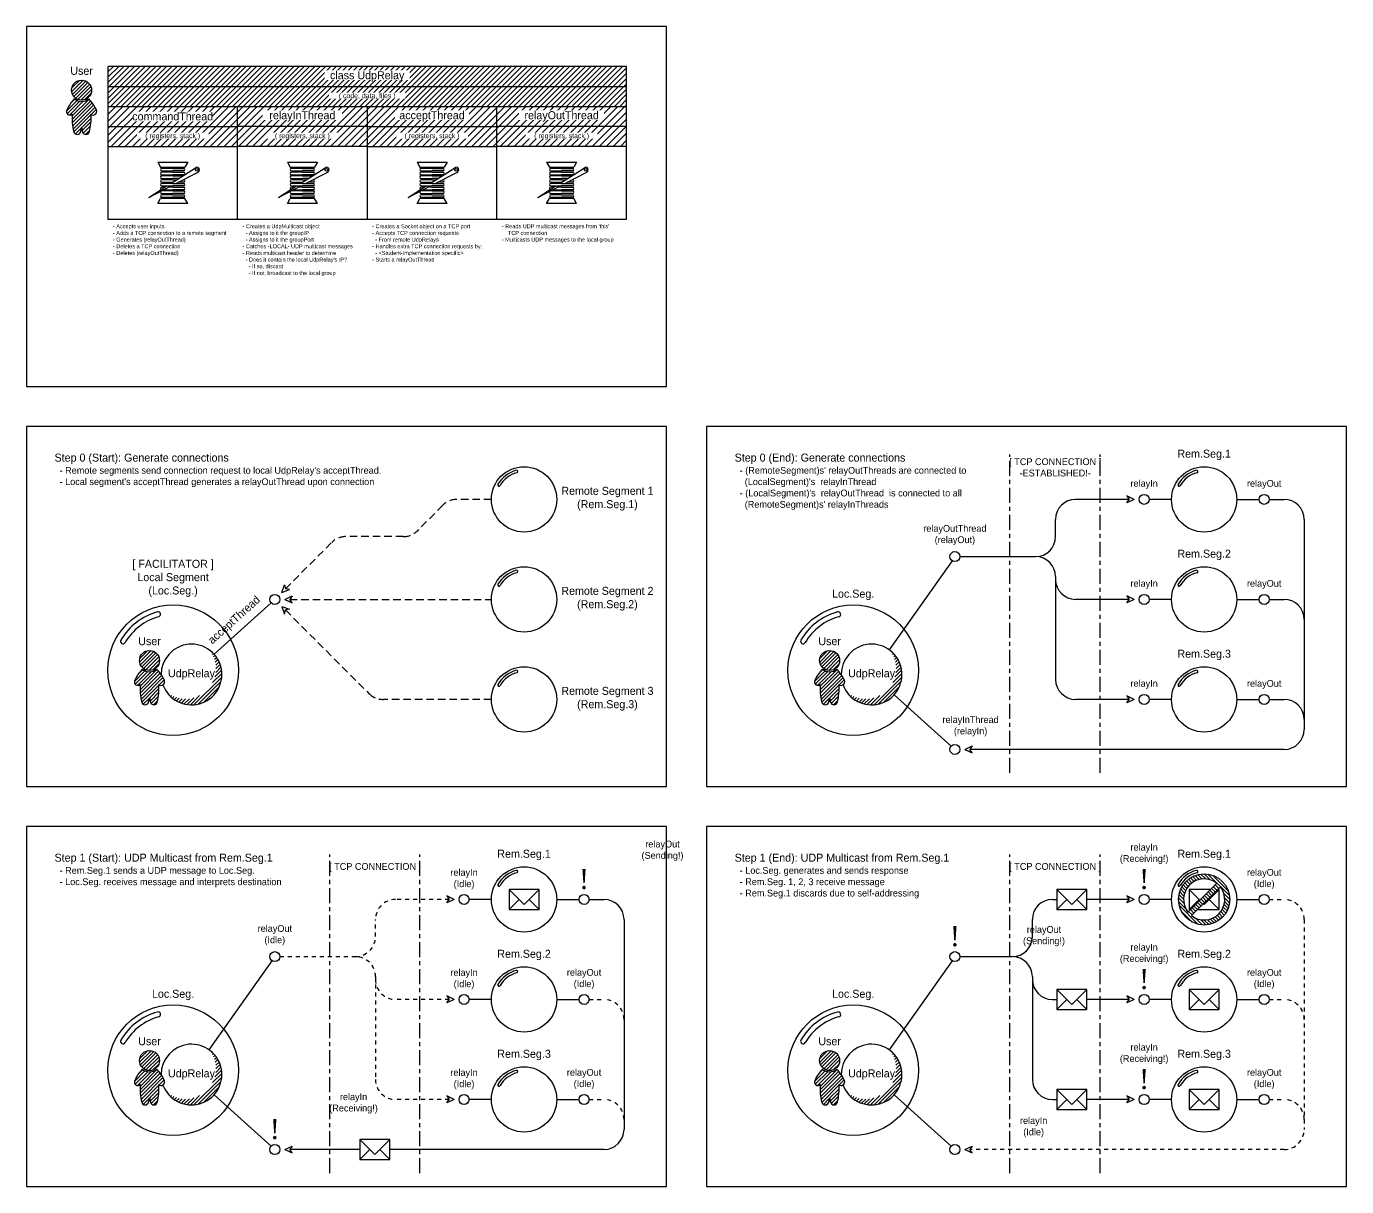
# Model space of a CAD drawing. Header units: inches. Extents: x -17 to 208, y -12 to 39.
# Drawn here: x 38.94 to 71.94, y -2.79 to 26.21 of the extents above; entities that cross this region are included whole.
import ezdxf

# ---------------------------------------------------------------- set-up
doc = ezdxf.new("R2010")
doc.units = ezdxf.units.IN
doc.header["$MEASUREMENT"] = 0
for name, pattern in [('ACAD_ISO02W100', [15, 12, -3]), ('ACAD_ISO04W100', [30, 24, -3, 0, -3]), ('ACAD_ISO07W100', [3, 0, -3]), ('DOT2', [0.125, 0, -0.125])]:
    doc.linetypes.add(name, pattern=pattern)
doc.layers.get('0').update_dxf_attribs({"color": 40})
doc.layers.add('NOPLOT', color=46, linetype='Continuous', lineweight=5)
doc.styles.add('Hylian', font='arial.ttf')
doc.linetypes.add('ZIGZAG', pattern='A,0.0001,-0.2,[131,ltypeshp.shx,S=0.2,R=0,X=-0.2,Y=0],-0.4,[131,ltypeshp.shx,S=0.2,R=180,X=0.2,Y=0],-0.2', length=0.8001)

# ---------------------------------------------------------------- blocks, each defined once
blk = doc.blocks.new('thread')
for p, q in [((-0.375, 0.516), (0.375, 0.516)), ((-0.375, 0.516), (-0.303, 0.391)), ((-0.303, 0.391), (0.303, 0.391)), ((0, 0.359), (-0.272, 0.359)), ((-0.047, -0.016), (0.571, 0.379)), ((0, 0.359), (0.272, 0.359)), ((0.375, 0.516), (0.303, 0.391)), ((-0.272, 0.297), (0, 0.297)), ((0, 0.266), (-0.272, 0.266)), ((-0.272, 0.203), (0, 0.203)), ((0, 0.172), (-0.272, 0.172)), ((-0.272, 0.109), (0, 0.109)), ((0, 0.078), (-0.272, 0.078)), ((-0.272, 0.016), (0, 0.016)), ((0.272, 0.297), (0, 0.297)), ((0, 0.266), (0.272, 0.266)), ((0.272, 0.203), (0, 0.203)), ((0, 0.172), (0.247, 0.172)), ((0.149, 0.109), (0, 0.109)), ((0, 0.078), (0.1, 0.078)), ((0.002, 0.016), (0, 0.016)), ((0.081, -0.016), (0.633, 0.271)), ((0.272, 0.016), (0.141, 0.016)), ((0.262, 0.078), (0.272, 0.078)), ((-0.598, -0.368), (-0.145, -0.078)), ((-0.598, -0.368), (-0.039, -0.078)), ((0, -0.016), (-0.272, -0.016)), ((-0.272, -0.078), (0, -0.078)), ((-0.193, -0.109), (-0.272, -0.109)), ((0, -0.203), (-0.272, -0.203)), ((-0.272, -0.266), (0, -0.266)), ((0, -0.297), (-0.272, -0.297)), ((-0.22, -0.172), (0, -0.172)), ((0, -0.109), (-0.1, -0.109)), ((0, -0.016), (0.272, -0.016)), ((0.272, -0.078), (0, -0.078)), ((0, -0.109), (0.272, -0.109)), ((0.272, -0.172), (0, -0.172)), ((0, -0.203), (0.272, -0.203)), ((0.272, -0.266), (0, -0.266)), ((0, -0.297), (0.272, -0.297)), ((-0.375, -0.516), (-0.303, -0.391)), ((0.375, -0.516), (-0.375, -0.516)), ((0.303, -0.391), (-0.303, -0.391)), ((-0.272, -0.359), (0, -0.359)), ((0.272, -0.359), (0, -0.359)), ((0.375, -0.516), (0.303, -0.391))]:
    blk.add_line(p, q)
blk.add_circle((0.604, 0.326), 0.0312)
for centre, radius, start, end in [((-0.272, 0.328), 0.0312, 90, 270), ((0.272, 0.328), 0.0312, 270, 90), ((0.604, 0.326), 0.0625, 297.4199, 122.5801), ((-0.272, 0.234), 0.0312, 90, 270), ((-0.272, 0.141), 0.0312, 90, 270), ((-0.272, 0.047), 0.0312, 90, 270), ((0.272, 0.234), 0.0312, 270, 90), ((0.272, 0.047), 0.0312, 270, 90), ((-0.272, -0.047), 0.0312, 90, 270), ((-0.272, -0.141), 0.0312, 90, 242.8244), ((-0.272, -0.234), 0.0312, 90, 270), ((-0.272, -0.328), 0.0312, 90, 270), ((0.272, -0.047), 0.0312, 270, 90), ((0.272, -0.141), 0.0312, 270, 90), ((0.272, -0.234), 0.0312, 270, 90), ((0.272, -0.328), 0.0312, 270, 90)]:
    blk.add_arc(centre, radius, start, end)
blk = doc.blocks.new('arrow_Head')
for p, q in [((-0.123, 0), (0.06, 0.087)), ((-0.123, 0), (0.06, -0.087)), ((0.06, 0.087), (0, 0)), ((0.06, -0.087), (0, 0))]:
    blk.add_line(p, q)
blk = doc.blocks.new('Message')
for p, q in [((0.375, 0.25), (-0.375, 0.25)), ((-0.375, 0.25), (-0.375, -0.25)), ((-0.375, 0.25), (0, -0.125)), ((-0.375, -0.25), (-0.125, 0)), ((0, -0.125), (0.375, 0.25)), ((0.125, 0), (0.375, -0.25)), ((0.375, -0.25), (0.375, 0.25)), ((-0.375, -0.25), (0.375, -0.25))]:
    blk.add_line(p, q)

msp = doc.modelspace()

# ---------------------------------------------------------------- hatches: boundary and pattern name
at = {"layer": 'NOPLOT', "true_color": 0xf8d731}
h = msp.add_hatch(dxfattribs=at)
h.set_pattern_fill('ANSI31', color=40, scale=0.75)
h.paths.add_polyline_path([(40.979, 25.206), (40.979, 24.206), (53.942, 24.206), (53.942, 25.206)])
h = msp.add_hatch(dxfattribs=at)
h.set_pattern_fill('ANSI31', color=40, scale=0.5)
h.set_pattern_definition([(45, (-0.030824, -0.06093), (-0.04419417, 0.04419417), [])])
h.paths.add_polyline_path([(40.571, 24.613, 1), (40.071, 24.613, 1)])
h.paths.add_polyline_path([(40.14, 24.397, 0.09088), (39.949, 24.114, 0.797427), (40.089, 24.011, 0.082164), (40.126, 23.572, 0.777704), (40.298, 23.572, 0.020356), (40.321, 23.679, 0.020356), (40.343, 23.572, 0.777704), (40.516, 23.572, 0.082164), (40.553, 24.011, 0.797427), (40.692, 24.114, 0.09088), (40.502, 24.397, -0.363991)])
h = msp.add_hatch(dxfattribs=at)
h.set_pattern_fill('ANSI31', color=40)
h.paths.add_polyline_path([(53.942, 24.206), (40.979, 24.206), (40.979, 23.206), (53.942, 23.206)])
h = msp.add_hatch(dxfattribs=at)
h.set_pattern_fill('ANSI31', color=40, scale=0.5)
h.set_pattern_definition([(45, (1.66768, -14.31756), (-0.04419417, 0.04419417), [])])
h.paths.add_polyline_path([(42.269, 10.356, 1), (41.769, 10.356, 1)])
h.paths.add_polyline_path([(41.838, 10.14, 0.09088), (41.648, 9.857, 0.797427), (41.787, 9.754, 0.082164), (41.824, 9.315, 0.777704), (41.997, 9.315, 0.020356), (42.019, 9.423, 0.020356), (42.042, 9.315, 0.777704), (42.214, 9.315, 0.082164), (42.251, 9.754, 0.797427), (42.391, 9.857, 0.09088), (42.2, 10.14, -0.363991)])
h = msp.add_hatch(dxfattribs=at)
h.set_pattern_fill('ANSI31', color=40, scale=0.5)
h.set_pattern_definition([(45, (0.14963, -3.67767), (-0.04419417, 0.04419417), [])])
h.paths.add_polyline_path([(43.526, 10.611, -0.872021), (42.464, 9.549, 1.146762)])
h = msp.add_hatch(dxfattribs=at)
h.set_pattern_fill('ANSI31', color=40, scale=0.5)
h.set_pattern_definition([(45, (18.66768, -14.31756), (-0.04419417, 0.04419417), [])])
h.paths.add_polyline_path([(59.269, 10.356, 1), (58.769, 10.356, 1)])
h.paths.add_polyline_path([(58.838, 10.14, 0.09088), (58.648, 9.857, 0.797427), (58.787, 9.754, 0.082164), (58.824, 9.315, 0.777704), (58.997, 9.315, 0.020356), (59.019, 9.423, 0.020356), (59.042, 9.315, 0.777704), (59.214, 9.315, 0.082164), (59.251, 9.754, 0.797427), (59.391, 9.857, 0.09088), (59.2, 10.14, -0.363991)])
h = msp.add_hatch(dxfattribs=at)
h.set_pattern_fill('ANSI31', color=40, scale=0.5)
h.set_pattern_definition([(45, (17.14963, -3.67767), (-0.04419417, 0.04419417), [])])
h.paths.add_polyline_path([(60.526, 10.611, -0.872021), (59.464, 9.549, 1.146762)])
h = msp.add_hatch(dxfattribs=at)
h.set_pattern_fill('ANSI31', color=40, scale=0.5, angle=90)
h.set_pattern_definition([(135, (17, 10), (-0.044194174, -0.044194174), [])])
h.paths.add_polyline_path([(67.742, 4.384, 1), (69.02, 4.384, 1)])
h.paths.add_polyline_path([(68.786, 4.7, -0.884956), (68.065, 3.979)], flags=16)
h.paths.add_polyline_path([(68.698, 4.788), (67.976, 4.067, -0.884956)], flags=16)
h.paths.add_polyline_path([(68.756, 4.634), (68.756, 4.134), (68.506, 4.384)], flags=0)
h.paths.add_polyline_path([(68.256, 4.384), (68.006, 4.134), (68.006, 4.634)], flags=0)
h = msp.add_hatch(dxfattribs=at)
h.set_pattern_fill('ANSI31', color=40, scale=0.5)
h.set_pattern_definition([(45, (1.66768, -24.31756), (-0.04419417, 0.04419417), [])])
h.paths.add_polyline_path([(42.269, 0.356, 1), (41.769, 0.356, 1)])
h.paths.add_polyline_path([(41.838, 0.14, 0.09088), (41.648, -0.143, 0.797427), (41.787, -0.246, 0.082164), (41.824, -0.685, 0.777704), (41.997, -0.685, 0.020356), (42.019, -0.577, 0.020356), (42.042, -0.685, 0.777704), (42.214, -0.685, 0.082164), (42.251, -0.246, 0.797427), (42.391, -0.143, 0.09088), (42.2, 0.14, -0.363991)])
h = msp.add_hatch(dxfattribs=at)
h.set_pattern_fill('ANSI31', color=40, scale=0.5)
h.set_pattern_definition([(45, (0.14963, -13.67767), (-0.04419417, 0.04419417), [])])
h.paths.add_polyline_path([(43.526, 0.611, -0.872021), (42.464, -0.451, 1.146762)])
h = msp.add_hatch(dxfattribs=at)
h.set_pattern_fill('ANSI31', color=40, scale=0.5)
h.set_pattern_definition([(45, (18.66768, -24.31756), (-0.04419417, 0.04419417), [])])
h.paths.add_polyline_path([(59.269, 0.356, 1), (58.769, 0.356, 1)])
h.paths.add_polyline_path([(58.838, 0.14, 0.09088), (58.648, -0.143, 0.797427), (58.787, -0.246, 0.082164), (58.824, -0.685, 0.777704), (58.997, -0.685, 0.020356), (59.019, -0.577, 0.020356), (59.042, -0.685, 0.777704), (59.214, -0.685, 0.082164), (59.251, -0.246, 0.797427), (59.391, -0.143, 0.09088), (59.2, 0.14, -0.363991)])
h = msp.add_hatch(dxfattribs=at)
h.set_pattern_fill('ANSI31', color=40, scale=0.5)
h.set_pattern_definition([(45, (17.14963, -13.67767), (-0.04419417, 0.04419417), [])])
h.paths.add_polyline_path([(60.526, 0.611, -0.872021), (59.464, -0.451, 1.146762)])

# ---------------------------------------------------------------- linework, layer by layer
for p, q in [((40.979, 24.206), (53.942, 24.206)), ((44.22, 21.386), (44.22, 24.206)), ((47.46, 24.206), (47.46, 21.386)), ((50.701, 21.386), (50.701, 24.206)), ((40.979, 23.706), (44.22, 23.706)), ((47.46, 23.706), (44.22, 23.706)), ((47.46, 23.706), (50.701, 23.706)), ((53.942, 23.706), (50.701, 23.706)), ((40.979, 23.206), (44.22, 23.206)), ((47.46, 23.206), (44.22, 23.206)), ((47.46, 23.206), (50.701, 23.206)), ((53.942, 23.206), (50.701, 23.206)), ((40.979, 21.386), (53.942, 21.386)), ((66.508, 14.384), (65.167, 14.384)), ((70.006, 14.384), (70.381, 14.384)), ((64.667, 13.454), (64.667, 13.884)), ((70.881, 13.884), (70.881, 8.634)), ((62.276, 12.954), (64.167, 12.954)), ((64.667, 12.454), (64.667, 9.884)), ((66.508, 11.884), (65.167, 11.884)), ((70.006, 11.884), (70.381, 11.884)), ((66.508, 9.384), (65.167, 9.384)), ((70.006, 9.384), (70.381, 9.384)), ((70.381, 8.134), (62.524, 8.134)), ((67.976, 4.067), (68.698, 4.788)), ((68.006, 4.634), (68.006, 4.134)), ((68.006, 4.634), (68.275, 4.365)), ((68.543, 4.634), (68.006, 4.634)), ((68.065, 3.979), (68.786, 4.7)), ((68.381, 4.259), (68.756, 4.634)), ((68.756, 4.634), (68.72, 4.634)), ((68.756, 4.134), (68.756, 4.634)), ((53.006, 4.384), (53.381, 4.384)), ((64.587, 4.384), (64.696, 4.384)), ((66.508, 4.384), (65.446, 4.384)), ((68.006, 4.134), (68.256, 4.384)), ((68.506, 4.384), (68.756, 4.134)), ((68.006, 4.134), (68.043, 4.134)), ((68.22, 4.134), (68.756, 4.134)), ((68.363, 4.277), (68.381, 4.259)), ((53.881, 3.884), (53.881, -1.366)), ((64.087, 3.454), (64.087, 3.884)), ((62.276, 2.954), (63.587, 2.954)), ((64.087, 2.454), (64.087, -0.116)), ((64.587, 1.884), (64.696, 1.884)), ((66.508, 1.884), (65.446, 1.884)), ((64.587, -0.616), (64.696, -0.616)), ((66.508, -0.616), (65.446, -0.616)), ((47.276, -1.866), (45.524, -1.866)), ((53.381, -1.866), (48.026, -1.866))]:
    msp.add_line(p, q)
at = {"linetype": 'ACAD_ISO04W100', "ltscale": 0.015625}
for p, q in [((63.523, 7.545), (63.523, 15.504)), ((65.779, 7.545), (65.779, 15.504)), ((46.523, -2.455), (46.523, 5.504)), ((48.779, -2.455), (48.779, 5.504)), ((63.523, -2.455), (63.523, 5.504)), ((65.779, -2.455), (65.779, 5.504))]:
    msp.add_line(p, q, dxfattribs=at)
at = {"linetype": 'ACAD_ISO02W100', "ltscale": 0.015625}
for p, q in [((49.352, 14.237), (48.714, 13.6)), ((50.565, 14.384), (49.705, 14.384)), ((45.415, 12.147), (46.574, 13.307)), ((48.361, 13.453), (46.927, 13.453)), ((45.524, 11.884), (50.565, 11.884)), ((45.415, 11.62), (47.504, 9.53)), ((50.565, 9.384), (47.858, 9.384))]:
    msp.add_line(p, q, dxfattribs=at)
at = {"linetype": 'ZIGZAG', "ltscale": 0.25}
for p, q in [((67.565, 14.384), (67.006, 14.384)), ((69.197, 14.384), (69.756, 14.384)), ((62.079, 12.852), (60.506, 10.626)), ((67.565, 11.884), (67.006, 11.884)), ((69.197, 11.884), (69.756, 11.884)), ((43.632, 10.515), (45.058, 11.8)), ((60.632, 9.5), (62.058, 8.217)), ((67.565, 9.384), (67.006, 9.384)), ((69.197, 9.384), (69.756, 9.384)), ((50.565, 4.384), (50.006, 4.384)), ((52.197, 4.384), (52.756, 4.384)), ((67.565, 4.384), (67.006, 4.384)), ((69.197, 4.384), (69.756, 4.384)), ((45.079, 2.852), (43.506, 0.626)), ((62.079, 2.852), (60.506, 0.626)), ((50.565, 1.884), (50.006, 1.884)), ((52.197, 1.884), (52.756, 1.884)), ((67.565, 1.884), (67.006, 1.884)), ((69.197, 1.884), (69.756, 1.884)), ((43.632, -0.5), (45.058, -1.783)), ((50.565, -0.616), (50.006, -0.616)), ((52.197, -0.616), (52.756, -0.616)), ((60.632, -0.5), (62.058, -1.783)), ((67.565, -0.616), (67.006, -0.616)), ((69.197, -0.616), (69.756, -0.616))]:
    msp.add_line(p, q, dxfattribs=at)
at = {"linetype": 'DOT2', "ltscale": 0.5}
for p, q in [((49.508, 4.384), (48.167, 4.384)), ((70.006, 4.384), (70.381, 4.384)), ((47.667, 3.454), (47.667, 3.884)), ((70.881, 3.884), (70.881, -1.366)), ((45.276, 2.954), (47.167, 2.954)), ((47.667, 2.454), (47.667, -0.116)), ((49.508, 1.884), (48.167, 1.884)), ((53.006, 1.884), (53.381, 1.884)), ((70.006, 1.884), (70.381, 1.884)), ((49.508, -0.616), (48.167, -0.616)), ((53.006, -0.616), (53.381, -0.616)), ((70.006, -0.616), (70.381, -0.616)), ((70.381, -1.866), (62.524, -1.866))]:
    msp.add_line(p, q, dxfattribs=at)
for points in [[(38.942, 17.206), (54.942, 17.206), (54.942, 26.206), (38.942, 26.206)], [(38.942, 7.206), (54.942, 7.206), (54.942, 16.206), (38.942, 16.206)], [(55.942, 7.206), (71.942, 7.206), (71.942, 16.206), (55.942, 16.206)], [(38.942, -2.794), (54.942, -2.794), (54.942, 6.206), (38.942, 6.206)], [(55.942, -2.794), (71.942, -2.794), (71.942, 6.206), (55.942, 6.206)]]:
    msp.add_lwpolyline(points, close=True)
msp.add_lwpolyline([(53.942, 21.386), (53.942, 25.206), (40.979, 25.206), (40.979, 21.386)])
for centre, radius in [((40.321, 24.613), 0.25), ((51.381, 14.384), 0.816), ((68.381, 14.384), 0.816), ((66.881, 14.384), 0.125), ((69.881, 14.384), 0.125), ((62.151, 12.954), 0.125), ((51.381, 11.884), 0.816), ((68.381, 11.884), 0.816), ((45.151, 11.884), 0.125), ((66.881, 11.884), 0.125), ((69.881, 11.884), 0.125), ((42.608, 10.114), 1.632), ((59.608, 10.114), 1.632), ((42.019, 10.356), 0.25), ((59.019, 10.356), 0.25), ((51.381, 9.384), 0.816), ((68.381, 9.384), 0.816), ((66.881, 9.384), 0.125), ((69.881, 9.384), 0.125), ((62.151, 8.134), 0.125), ((51.381, 4.384), 0.816), ((68.381, 4.384), 0.816), ((68.381, 4.384), 0.639), ((49.881, 4.384), 0.125), ((52.881, 4.384), 0.125), ((66.881, 4.384), 0.125), ((69.881, 4.384), 0.125), ((45.151, 2.954), 0.125), ((62.151, 2.954), 0.125), ((51.381, 1.884), 0.816), ((68.381, 1.884), 0.816), ((49.881, 1.884), 0.125), ((52.881, 1.884), 0.125), ((66.881, 1.884), 0.125), ((69.881, 1.884), 0.125), ((42.608, 0.114), 1.632), ((59.608, 0.114), 1.632), ((42.019, 0.356), 0.25), ((59.019, 0.356), 0.25), ((51.381, -0.616), 0.816), ((68.381, -0.616), 0.816), ((49.881, -0.616), 0.125), ((52.881, -0.616), 0.125), ((66.881, -0.616), 0.125), ((69.881, -0.616), 0.125), ((45.151, -1.866), 0.125), ((62.151, -1.866), 0.125)]:
    msp.add_circle(centre, radius)
for centre, radius, start, end in [((40.031, 24.078), 0.0888, 156.4224, 310.7016), ((40.817, 23.735), 0.947, 135.6513, 156.4224), ((40.321, 24.613), 0.281, 229.9979, 310.0021), ((39.824, 23.735), 0.947, 23.5776, 44.3487), ((40.611, 24.078), 0.0888, 229.2984, 23.5776), ((41.434, 23.904), 1.35, 175.467, 194.2553), ((39.208, 23.904), 1.35, 345.7447, 4.533), ((40.212, 23.594), 0.0888, 194.2553, 345.7447), ((38.99, 23.904), 1.35, 345.7447, 350.4092), ((41.651, 23.904), 1.35, 189.5908, 194.2553), ((40.43, 23.594), 0.0888, 194.2553, 345.7447), ((51.381, 14.384), 0.753, 105, 150), ((51.381, 14.384), 0.691, 105, 150), ((51.194, 15.081), 0.0312, 285, 105), ((68.381, 14.384), 0.753, 105, 150), ((68.381, 14.384), 0.691, 105, 150), ((68.194, 15.081), 0.0312, 285, 105), ((50.756, 14.745), 0.0312, 150, 330), ((67.756, 14.745), 0.0312, 150, 330), ((65.167, 13.884), 0.5, 90, 180), ((70.381, 13.884), 0.5, 0, 90), ((64.167, 13.454), 0.5, 270, 0), ((64.167, 12.454), 0.5, 0, 90), ((51.381, 11.884), 0.753, 105, 150), ((51.381, 11.884), 0.691, 105, 150), ((51.194, 12.581), 0.0312, 285, 105), ((68.381, 11.884), 0.753, 105, 150), ((68.381, 11.884), 0.691, 105, 150), ((68.194, 12.581), 0.0312, 285, 105), ((50.756, 12.245), 0.0312, 150, 330), ((65.167, 12.384), 0.5, 180, 270), ((67.756, 12.245), 0.0312, 150, 330), ((70.381, 11.384), 0.5, 0, 90), ((42.608, 10.114), 1.507, 105, 150), ((42.234, 11.51), 0.0625, 285, 105), ((59.608, 10.114), 1.507, 105, 150), ((59.234, 11.51), 0.0625, 285, 105), ((42.608, 10.114), 1.382, 105, 150), ((59.608, 10.114), 1.382, 105, 150), ((41.357, 10.837), 0.0625, 150, 330), ((43.068, 10.007), 0.759, 200.1291, 180.0813), ((58.357, 10.837), 0.0625, 150, 330), ((60.068, 10.007), 0.759, 200.1291, 180.0813), ((42.516, 9.478), 0.947, 135.6513, 156.4224), ((42.019, 10.356), 0.281, 229.9979, 310.0021), ((41.523, 9.478), 0.947, 23.5776, 44.3487), ((51.381, 9.384), 0.753, 105, 150), ((51.381, 9.384), 0.691, 105, 150), ((51.194, 10.081), 0.0312, 285, 105), ((59.516, 9.478), 0.947, 135.6513, 156.4224), ((59.019, 10.356), 0.281, 229.9979, 310.0021), ((58.523, 9.478), 0.947, 23.5776, 44.3487), ((68.381, 9.384), 0.753, 105, 150), ((68.381, 9.384), 0.691, 105, 150), ((68.194, 10.081), 0.0312, 285, 105), ((41.729, 9.822), 0.0888, 156.4224, 310.7016), ((43.132, 9.648), 1.35, 175.467, 194.2553), ((40.906, 9.648), 1.35, 345.7447, 4.533), ((42.309, 9.822), 0.0888, 229.2984, 23.5776), ((50.756, 9.745), 0.0312, 150, 330), ((58.729, 9.822), 0.0888, 156.4224, 310.7016), ((60.132, 9.648), 1.35, 175.467, 194.2553), ((57.906, 9.648), 1.35, 345.7447, 4.533), ((59.309, 9.822), 0.0888, 229.2984, 23.5776), ((65.167, 9.884), 0.5, 180, 270), ((67.756, 9.745), 0.0312, 150, 330), ((41.91, 9.337), 0.0888, 194.2553, 345.7447), ((40.689, 9.648), 1.35, 345.7447, 350.4092), ((43.35, 9.648), 1.35, 189.5908, 194.2553), ((42.128, 9.337), 0.0888, 194.2553, 345.7447), ((58.91, 9.337), 0.0888, 194.2553, 345.7447), ((57.689, 9.648), 1.35, 345.7447, 350.4092), ((60.35, 9.648), 1.35, 189.5908, 194.2553), ((59.128, 9.337), 0.0888, 194.2553, 345.7447), ((70.381, 8.884), 0.5, 0, 90), ((70.381, 8.634), 0.5, 270, 0), ((51.381, 4.384), 0.753, 105, 150), ((51.381, 4.384), 0.691, 105, 150), ((51.194, 5.081), 0.0312, 285, 105), ((68.381, 4.384), 0.753, 105, 150), ((68.381, 4.384), 0.691, 105, 150), ((68.194, 5.081), 0.0312, 285, 105), ((50.756, 4.745), 0.0312, 150, 330), ((67.756, 4.745), 0.0312, 150, 330), ((68.381, 4.384), 0.514, 51.9852, 218.0148), ((68.381, 4.384), 0.514, 231.9852, 38.0148), ((53.381, 3.884), 0.5, 0, 90), ((64.587, 3.884), 0.5, 90, 180), ((63.587, 3.454), 0.5, 270, 0), ((63.587, 2.454), 0.5, 0, 90), ((51.381, 1.884), 0.753, 105, 150), ((51.381, 1.884), 0.691, 105, 150), ((51.194, 2.581), 0.0312, 285, 105), ((64.587, 2.384), 0.5, 180, 270), ((68.381, 1.884), 0.753, 105, 150), ((68.381, 1.884), 0.691, 105, 150), ((68.194, 2.581), 0.0312, 285, 105), ((50.756, 2.245), 0.0312, 150, 330), ((67.756, 2.245), 0.0312, 150, 330), ((42.608, 0.114), 1.507, 105, 150), ((42.608, 0.114), 1.382, 105, 150), ((42.234, 1.51), 0.0625, 285, 105), ((59.608, 0.114), 1.507, 105, 150), ((59.608, 0.114), 1.382, 105, 150), ((59.234, 1.51), 0.0625, 285, 105), ((41.357, 0.837), 0.0625, 150, 330), ((43.068, 0.007), 0.759, 200.1291, 180.0813), ((58.357, 0.837), 0.0625, 150, 330), ((60.068, 0.007), 0.759, 200.1291, 180.0813), ((42.516, -0.522), 0.947, 135.6513, 156.4224), ((42.019, 0.356), 0.281, 229.9979, 310.0021), ((41.523, -0.522), 0.947, 23.5776, 44.3487), ((51.381, -0.616), 0.753, 105, 150), ((51.381, -0.616), 0.691, 105, 150), ((51.194, 0.081), 0.0312, 285, 105), ((59.516, -0.522), 0.947, 135.6513, 156.4224), ((59.019, 0.356), 0.281, 229.9979, 310.0021), ((58.523, -0.522), 0.947, 23.5776, 44.3487), ((68.381, -0.616), 0.753, 105, 150), ((68.381, -0.616), 0.691, 105, 150), ((68.194, 0.081), 0.0312, 285, 105), ((41.729, -0.178), 0.0888, 156.4224, 310.7016), ((43.132, -0.352), 1.35, 175.467, 194.2553), ((40.906, -0.352), 1.35, 345.7447, 4.533), ((42.309, -0.178), 0.0888, 229.2984, 23.5776), ((50.756, -0.255), 0.0312, 150, 330), ((58.729, -0.178), 0.0888, 156.4224, 310.7016), ((60.132, -0.352), 1.35, 175.467, 194.2553), ((57.906, -0.352), 1.35, 345.7447, 4.533), ((59.309, -0.178), 0.0888, 229.2984, 23.5776), ((64.587, -0.116), 0.5, 180, 270), ((67.756, -0.255), 0.0312, 150, 330), ((40.689, -0.352), 1.35, 345.7447, 350.4092), ((43.35, -0.352), 1.35, 189.5908, 194.2553), ((57.689, -0.352), 1.35, 345.7447, 350.4092), ((60.35, -0.352), 1.35, 189.5908, 194.2553), ((41.91, -0.663), 0.0888, 194.2553, 345.7447), ((42.128, -0.663), 0.0888, 194.2553, 345.7447), ((58.91, -0.663), 0.0888, 194.2553, 345.7447), ((59.128, -0.663), 0.0888, 194.2553, 345.7447), ((53.381, -1.366), 0.5, 270, 0)]:
    msp.add_arc(centre, radius, start, end)
at = {"linetype": 'ACAD_ISO02W100', "ltscale": 0.015625}
for centre, start, end in [((49.705, 13.884), 90, 135), ((48.361, 13.953), 270, 315), ((46.927, 12.953), 90, 135), ((47.858, 9.884), 225, 270)]:
    msp.add_arc(centre, 0.5, start, end, dxfattribs=at)
at = {"linetype": 'DOT2', "ltscale": 0.5}
for centre, start, end in [((48.167, 3.884), 90, 180), ((70.381, 3.884), 0, 90), ((47.167, 3.454), 270, 0), ((47.167, 2.454), 0, 90), ((48.167, 2.384), 180, 270), ((53.381, 1.384), 0, 90), ((70.381, 1.384), 0, 90), ((48.167, -0.116), 180, 270), ((53.381, -1.116), 0, 90), ((70.381, -1.116), 0, 90), ((70.381, -1.366), 270, 0)]:
    msp.add_arc(centre, 0.5, start, end, dxfattribs=at)

# ---------------------------------------------------------------- block references
for name, p in [('thread', (42.599, 22.296)), ('thread', (45.84, 22.296)), ('thread', (49.081, 22.296)), ('thread', (52.321, 22.296)), ('Message', (51.381, 4.384)), ('Message', (65.071, 4.384)), ('Message', (65.071, 1.884)), ('Message', (68.381, 1.884)), ('Message', (65.071, -0.616)), ('Message', (68.381, -0.616)), ('Message', (47.651, -1.866))]:
    msp.add_blockref(name, p)
for p, rotation in [((66.508, 14.384), 179.9999999999992), ((66.508, 11.884), 179.9999999999992), ((45.415, 11.62), 315.0000000000003), ((66.508, 9.384), 179.9999999999992), ((49.508, 1.884), 179.9999999999992), ((66.508, 1.884), 179.9999999999992), ((49.508, -0.616), 179.9999999999992), ((66.508, -0.616), 179.9999999999992)]:
    msp.add_blockref('arrow_Head', p, dxfattribs=dict(rotation=rotation))
at = {"xscale": -1}
for p, rotation in [((45.415, 12.147), 224.9999999999996), ((45.524, 11.884), 180), ((62.524, 8.134), 180), ((45.524, -1.866), 180), ((62.524, -1.866), 180)]:
    msp.add_blockref('arrow_Head', p, dxfattribs=dict(at, rotation=rotation))
at = {"linetype": 'ACAD_ISO07W100', "ltscale": 0.015625, "rotation": 179.9999999999992}
for p in [(49.508, 4.384), (66.508, 4.384)]:
    msp.add_blockref('arrow_Head', p, dxfattribs=at)

# ---------------------------------------------------------------- texts
at = {"layer": 'NOPLOT', "style": 'Hylian'}
for s, width, insert, char_height, attachment_point in [('{\\fIosevka|b0|i0|c0|p49;\\C40;\\c3266552;User}', 1.44797, (40.321, 25.095), 0.2, 5), ('{\\fIosevka|b0|i0|c0|p49;\\C40;\\c3266552;- Accepts user inputs^J- Adds a TCP connection to a remote segment^J- Generates (relayOutThread)^J- Deletes a TCP connection^J- Deletes (relayOutThread)}', 3.11573, (41.104, 21.261), 0.1, 1), ("{\\fIosevka|b0|i0|c0|p49;\\C40;\\c3266552;- Creates a UdpMulticast object\\P  - Assigns to it the groupIP^J  - Assigns to it the groupPort\\P- Catches -LOCAL- UDP multicast messages^J- Reads multicast header to determine^J  - Does it contain the local UdpRelay's IP?^J    - If so, discard^J    - If not, broadcast to the local group}", 3.11573, (44.345, 21.261), 0.1, 1), ('{\\fIosevka|b0|i0|c0|p49;\\C40;\\c3266552;- Creates a Socket object on a TCP port^J- Accepts TCP connection requests\\P  - From remote UdpRelays\\P- Handles extra TCP connection requests by:\\P  - <Student-Implementation specific>^J- Starts a relayOutThread}', 3.11573, (47.585, 21.261), 0.1, 1), ("{\\fIosevka|b0|i0|c0|p49;\\C40;\\c3266552;- Reads UDP multicast messages from 'this' \\P    TCP connection^J- Multicasts UDP messages to the local group}", 3.11573, (50.826, 21.261), 0.1, 1), ("{\\fIosevka|b0|i0|c0|p49;\\C40;\\c3266552;Step 0 (Start): Generate connections^J\\H0.85x;  - Remote segments send connection request to local UdpRelay's acceptThread.\\P  - Local segment's acceptThread generates a relayOutThread upon connection}", 10.44677, (39.645, 15.528), 0.2, 1), ("{\\fIosevka|b0|i0|c0|p49;\\C40;\\c3266552;Step 0 (End): Generate connections^J\\H0.85x;  - (RemoteSegment)s' relayOutThreads are connected to\\P    (LocalSegment)'s  relayInThread\\P  - (LocalSegment)'s  relayOutThread  is connected to all\\P    (RemoteSegment)s' relayInThreads}", 10.44677, (56.645, 15.528), 0.2, 1), ('{\\fIosevka|b0|i0|c0|p49;\\C40;\\c3266552;Rem.Seg.1}', 2.1947, (68.381, 15.496), 0.2, 5), ('{\\fIosevka|b0|i0|c0|p49;\\C40;\\c3266552;[ TCP CONNECTION ]\\P-ESTABLISHED!-}', 4.17058, (64.658, 15.183), 0.17, 5), ('{\\fIosevka|b0|i0|c0|p49;\\C40;\\c3266552;relayIn}', 4.17058, (66.881, 14.759), 0.17, 5), ('{\\fIosevka|b0|i0|c0|p49;\\C40;\\c3266552;relayOut}', 4.17058, (69.881, 14.759), 0.17, 5), ('{\\fIosevka|b0|i0|c0|p49;\\C40;\\c3266552;Remote Segment 1\\P(Rem.Seg.1)}', 2.1947, (53.465, 14.401), 0.2, 5), ('{\\fIosevka|b0|i0|c0|p49;\\C40;\\c3266552;relayOutThread^J(relayOut)}', 4.17058, (62.151, 13.492), 0.17, 5), ('{\\fIosevka|b0|i0|c0|p49;\\C40;\\c3266552;[ FACILITATOR ]\\PLocal Segment^J(Loc.Seg.)}', 2.1947, (42.608, 12.41), 0.2, 5), ('{\\fIosevka|b0|i0|c0|p49;\\C40;\\c3266552;Rem.Seg.2}', 2.1947, (68.381, 12.996), 0.2, 5), ('{\\fIosevka|b0|i0|c0|p49;\\C40;\\c3266552;relayIn}', 4.17058, (66.881, 12.259), 0.17, 5), ('{\\fIosevka|b0|i0|c0|p49;\\C40;\\c3266552;relayOut}', 4.17058, (69.881, 12.259), 0.17, 5), ('{\\fIosevka|b0|i0|c0|p49;\\C40;\\c3266552;Remote Segment 2^J(Rem.Seg.2)}', 2.1947, (53.465, 11.901), 0.2, 5), ('{\\fIosevka|b0|i0|c0|p49;\\C40;\\c3266552;Loc.Seg.}', 2.1947, (59.608, 11.996), 0.2, 5), ('{\\fIosevka|b0|i0|c0|p49;\\C40;\\c3266552;User}', 1.44797, (42.019, 10.838), 0.2, 5), ('{\\fIosevka|b0|i0|c0|p49;\\C40;\\c3266552;User}', 1.44797, (59.019, 10.838), 0.2, 5), ('{\\fIosevka|b0|i0|c0|p49;\\C40;\\c3266552;Rem.Seg.3}', 2.1947, (68.381, 10.496), 0.2, 5), ('{\\fIosevka|b0|i0|c0|p49;\\C40;\\c3266552;UdpRelay}', 4.17058, (43.068, 10.007), 0.2, 5), ('{\\fIosevka|b0|i0|c0|p49;\\C40;\\c3266552;UdpRelay}', 4.17058, (60.068, 10.007), 0.2, 5), ('{\\fIosevka|b0|i0|c0|p49;\\C40;\\c3266552;Remote Segment 3\\P(Rem.Seg.3)}', 2.1947, (53.465, 9.401), 0.2, 5), ('{\\fIosevka|b0|i0|c0|p49;\\C40;\\c3266552;relayIn}', 4.17058, (66.881, 9.759), 0.17, 5), ('{\\fIosevka|b0|i0|c0|p49;\\C40;\\c3266552;relayOut}', 4.17058, (69.881, 9.759), 0.17, 5), ('{\\fIosevka|b0|i0|c0|p49;\\C40;\\c3266552;relayInThread^J(relayIn)}', 4.17058, (62.543, 8.711), 0.17, 5), ('{\\fIosevka|b0|i0|c0|p49;\\C40;\\c3266552;Rem.Seg.1}', 2.1947, (51.381, 5.496), 0.2, 5), ('{\\fIosevka|b0|i0|c0|p49;\\C40;\\c3266552;relayOut^J(Sending!)}', 4.17058, (54.842, 5.601), 0.17, 5), ('{\\fIosevka|b0|i0|c0|p49;\\C40;\\c3266552;relayIn^J(Receiving!)}', 4.17058, (66.881, 5.522), 0.17, 5), ('{\\fIosevka|b0|i0|c0|p49;\\C40;\\c3266552;Rem.Seg.1}', 2.1947, (68.381, 5.496), 0.2, 5), ('{\\fIosevka|b0|i0|c0|p49;\\C40;\\c3266552;Step 1 (Start): UDP Multicast from Rem.Seg.1^J\\H0.85x;  - Rem.Seg.1 sends a UDP message to Loc.Seg.\\P  - Loc.Seg. receives message and interprets destination}', 10.44677, (39.645, 5.528), 0.2, 1), ('{\\fIosevka|b0|i0|c0|p49;\\C40;\\c3266552;[ TCP CONNECTION ]}', 4.17058, (47.658, 5.183), 0.17, 5), ('{\\fIosevka|b0|i0|c0|p49;\\C40;\\c3266552;Step 1 (End): UDP Multicast from Rem.Seg.1^J\\H0.85x;  - Loc.Seg. generates and sends response\\P  - Rem.Seg. 1, 2, 3 receive message^J  - Rem.Seg.1 discards due to self-addressing}', 10.44677, (56.645, 5.528), 0.2, 1), ('{\\fIosevka|b0|i0|c0|p49;\\C40;\\c3266552;[ TCP CONNECTION ]}', 4.17058, (64.658, 5.183), 0.17, 5), ('{\\fIosevka|b0|i0|c0|p49;\\C40;\\c3266552;relayIn\\P(Idle)}', 4.17058, (49.881, 4.892), 0.17, 5), ('{\\fDutch801 Rm BT|b0|i0|c0|p18;\\C40;\\c3266552;!}', 2.1947, (52.881, 4.891), 0.5, 5), ('{\\fDutch801 Rm BT|b0|i0|c0|p18;\\C40;\\c3266552;!}', 2.1947, (66.881, 4.891), 0.5, 5), ('{\\fIosevka|b0|i0|c0|p49;\\C40;\\c3266552;relayOut^J(Idle)}', 4.17058, (69.881, 4.894), 0.17, 5), ('{\\fIosevka|b0|i0|c0|p49;\\C40;\\c3266552;relayOut\\P(Idle)}', 4.17058, (45.151, 3.492), 0.17, 5), ('{\\fDutch801 Rm BT|b0|i0|c0|p18;\\C40;\\c3266552;!}', 2.1947, (62.151, 3.461), 0.5, 5), ('{\\fIosevka|b0|i0|c0|p49;\\C40;\\c3266552;relayOut\\P(Sending!)}', 4.17058, (64.378, 3.467), 0.17, 5), ('{\\fIosevka|b0|i0|c0|p49;\\C40;\\c3266552;Rem.Seg.2}', 2.1947, (51.381, 2.996), 0.2, 5), ('{\\fIosevka|b0|i0|c0|p49;\\C40;\\c3266552;relayIn^J(Receiving!)}', 4.17058, (66.881, 3.022), 0.17, 5), ('{\\fIosevka|b0|i0|c0|p49;\\C40;\\c3266552;Rem.Seg.2}', 2.1947, (68.381, 2.996), 0.2, 5), ('{\\fIosevka|b0|i0|c0|p49;\\C40;\\c3266552;relayIn^J(Idle)}', 4.17058, (49.881, 2.392), 0.17, 5), ('{\\fIosevka|b0|i0|c0|p49;\\C40;\\c3266552;relayOut^J(Idle)}', 4.17058, (52.881, 2.394), 0.17, 5), ('{\\fDutch801 Rm BT|b0|i0|c0|p18;\\C40;\\c3266552;!}', 2.1947, (66.881, 2.391), 0.5, 5), ('{\\fIosevka|b0|i0|c0|p49;\\C40;\\c3266552;relayOut^J(Idle)}', 4.17058, (69.881, 2.394), 0.17, 5), ('{\\fIosevka|b0|i0|c0|p49;\\C40;\\c3266552;Loc.Seg.}', 2.1947, (42.608, 1.996), 0.2, 5), ('{\\fIosevka|b0|i0|c0|p49;\\C40;\\c3266552;Loc.Seg.}', 2.1947, (59.608, 1.996), 0.2, 5), ('{\\fIosevka|b0|i0|c0|p49;\\C40;\\c3266552;User}', 1.44797, (42.019, 0.838), 0.2, 5), ('{\\fIosevka|b0|i0|c0|p49;\\C40;\\c3266552;User}', 1.44797, (59.019, 0.838), 0.2, 5), ('{\\fIosevka|b0|i0|c0|p49;\\C40;\\c3266552;relayIn^J(Receiving!)}', 4.17058, (66.881, 0.522), 0.17, 5), ('{\\fIosevka|b0|i0|c0|p49;\\C40;\\c3266552;Rem.Seg.3}', 2.1947, (51.381, 0.496), 0.2, 5), ('{\\fIosevka|b0|i0|c0|p49;\\C40;\\c3266552;Rem.Seg.3}', 2.1947, (68.381, 0.496), 0.2, 5), ('{\\fIosevka|b0|i0|c0|p49;\\C40;\\c3266552;UdpRelay}', 4.17058, (43.068, 0.007), 0.2, 5), ('{\\fIosevka|b0|i0|c0|p49;\\C40;\\c3266552;relayIn^J(Idle)}', 4.17058, (49.881, -0.108), 0.17, 5), ('{\\fIosevka|b0|i0|c0|p49;\\C40;\\c3266552;relayOut\\P(Idle)}', 4.17058, (52.881, -0.106), 0.17, 5), ('{\\fIosevka|b0|i0|c0|p49;\\C40;\\c3266552;UdpRelay}', 4.17058, (60.068, 0.007), 0.2, 5), ('{\\fDutch801 Rm BT|b0|i0|c0|p18;\\C40;\\c3266552;!}', 2.1947, (66.881, -0.109), 0.5, 5), ('{\\fIosevka|b0|i0|c0|p49;\\C40;\\c3266552;relayOut\\P(Idle)}', 4.17058, (69.881, -0.106), 0.17, 5), ('{\\fIosevka|b0|i0|c0|p49;\\C40;\\c3266552;relayIn\\P(Receiving!)}', 4.17058, (47.119, -0.715), 0.17, 5), ('{\\fDutch801 Rm BT|b0|i0|c0|p18;\\C40;\\c3266552;!}', 2.1947, (45.151, -1.359), 0.5, 5), ('{\\fIosevka|b0|i0|c0|p49;\\C40;\\c3266552;relayIn\\P(Idle)}', 4.17058, (64.119, -1.311), 0.17, 5)]:
    msp.add_mtext_dynamic_manual_height_columns(s, width=width, gutter_width=1, heights=[0], dxfattribs=dict(at, insert=insert, char_height=char_height, attachment_point=attachment_point))
at = {"layer": 'NOPLOT', "insert": (44.149, 11.353), "char_height": 0.2, "attachment_point": 5, "rotation": 42.0194, "style": 'Hylian'}
msp.add_mtext_dynamic_manual_height_columns('{\\fIosevka|b0|i0|c0|p49;\\C40;\\c3266552;acceptThread}', width=4.17058, gutter_width=1, heights=[0], dxfattribs=at)

# ---------------------------------------------------------------- next in the draw order: texts
at = {"layer": 'NOPLOT', "attachment_point": 5, "style": 'Hylian', "bg_fill": 3, "box_fill_scale": 1.1, "bg_fill_color": 256, "bg_fill_transparency": 0}
for s, width, insert, char_height in [('{\\fIosevka|b0|i0|c0|p49;\\C40;\\c3266552;class UdpRelay}', 2.08529, (47.46, 24.956), 0.2), ('{\\fIosevka|b0|i0|c0|p49;\\C40;\\c3266552;relayInThread}', 1.94619, (45.84, 23.956), 0.2), ('{\\fIosevka|b0|i0|c0|p49;\\C40;\\c3266552;acceptThread}', 1.80884, (49.081, 23.956), 0.2), ('{\\fIosevka|b0|i0|c0|p49;\\C40;\\c3266552;relayOutThread}', 2.08529, (52.321, 23.956), 0.2), ('{\\fIosevka|b0|i0|c0|p49;\\C40;\\c3266552;commandThread}', 1.91348, (42.599, 23.956), 0.2), ('{\\fIosevka|b0|i0|c0|p49;\\C40;\\c3266552;( registers, stack )}', 1.76696, (42.599, 23.456), 0.125), ('{\\fIosevka|b0|i0|c0|p49;\\C40;\\c3266552;( registers, stack )}', 1.76696, (45.84, 23.456), 0.125), ('{\\fIosevka|b0|i0|c0|p49;\\C40;\\c3266552;( registers, stack )}', 1.76696, (49.081, 23.456), 0.125), ('{\\fIosevka|b0|i0|c0|p49;\\C40;\\c3266552;( registers, stack )}', 1.76696, (52.321, 23.456), 0.125)]:
    msp.add_mtext_dynamic_manual_height_columns(s, width=width, gutter_width=1, heights=[0], dxfattribs=dict(at, insert=insert, char_height=char_height))

# ---------------------------------------------------------------- next in the draw order: linework, layer by layer
msp.add_line((40.979, 24.706), (53.942, 24.706))

# ---------------------------------------------------------------- next in the draw order: texts
at = {"layer": 'NOPLOT', "insert": (47.46, 24.456), "char_height": 0.125, "attachment_point": 5, "style": 'Hylian', "bg_fill": 3, "box_fill_scale": 1.1, "bg_fill_color": 256, "bg_fill_transparency": 0}
msp.add_mtext_dynamic_manual_height_columns('{\\fIosevka|b0|i0|c0|p49;\\C40;\\c3266552;( code, data, files )}', width=1.87862, gutter_width=1, heights=[0], dxfattribs=at)

doc.saveas('drawing.dxf')
